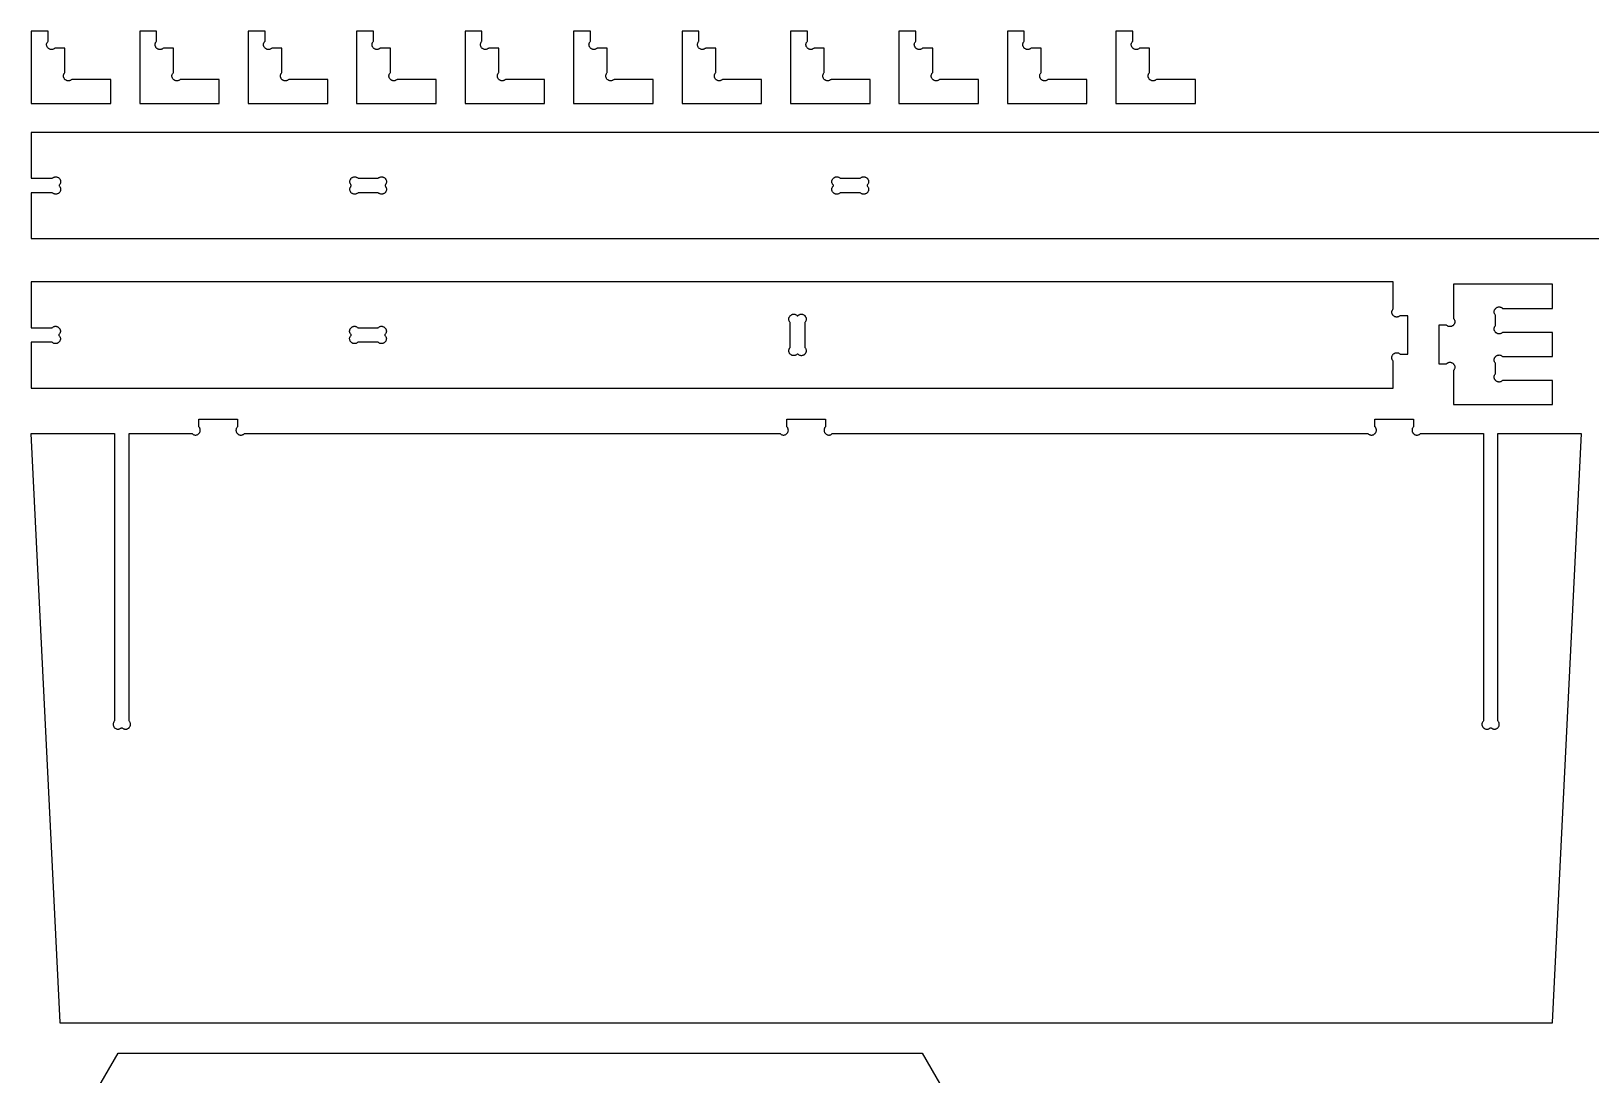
# Model space of a CAD drawing. Extents: x 105 to 1294, y 104 to 1295.
# Drawn here: x 105.1 to 428.6, y 1077.7 to 1294.2 of the extents above; entities that cross this region are included whole.
import ezdxf

# ---------------------------------------------------------------- set-up
doc = ezdxf.new("R2010")
doc.units = 0
doc.layers.add('LAYER_1', color=62, linetype='CONTINUOUS')

msp = doc.modelspace()

# ---------------------------------------------------------------- linework, layer by layer
at = {"layer": 'LAYER_1'}
for points in [[(108.63, 1292.13), (108.63, 1294.22), (105.13, 1294.22), (105.13, 1279.21), (121.63, 1279.21), (121.63, 1284.21), (113.54, 1284.21), (113.45, 1284.13), (113.36, 1284.06), (113.27, 1284.01), (113.17, 1283.97), (113.08, 1283.93), (112.98, 1283.91), (112.89, 1283.9), (112.79, 1283.91), (112.7, 1283.92), (112.61, 1283.94), (112.52, 1283.96), (112.43, 1284), (112.35, 1284.04), (112.27, 1284.09), (112.2, 1284.15), (112.13, 1284.22), (112.06, 1284.28), (112.01, 1284.36), (111.96, 1284.44), (111.91, 1284.52), (111.88, 1284.61), (111.85, 1284.69), (111.83, 1284.79), (111.82, 1284.88), (111.82, 1284.97), (111.83, 1285.07), (111.85, 1285.17), (111.88, 1285.26), (111.92, 1285.36), (111.98, 1285.45), (112.05, 1285.54), (112.13, 1285.64), (112.13, 1290.72), (110.04, 1290.72), (109.95, 1290.64), (109.86, 1290.57), (109.77, 1290.51), (109.67, 1290.47), (109.58, 1290.44), (109.48, 1290.42), (109.39, 1290.41), (109.29, 1290.41), (109.2, 1290.42), (109.11, 1290.44), (109.02, 1290.47), (108.93, 1290.5), (108.85, 1290.55), (108.77, 1290.6), (108.7, 1290.65), (108.63, 1290.72), (108.56, 1290.79), (108.51, 1290.86), (108.46, 1290.94), (108.41, 1291.02), (108.38, 1291.11), (108.35, 1291.2), (108.33, 1291.29), (108.32, 1291.38), (108.32, 1291.47), (108.33, 1291.57), (108.35, 1291.66), (108.38, 1291.76), (108.42, 1291.86), (108.48, 1291.95), (108.55, 1292.04)], [(131.13, 1292.13), (131.13, 1294.22), (127.63, 1294.22), (127.63, 1279.21), (144.13, 1279.21), (144.13, 1284.21), (136.04, 1284.21), (135.95, 1284.13), (135.86, 1284.06), (135.77, 1284.01), (135.67, 1283.97), (135.58, 1283.93), (135.48, 1283.91), (135.38, 1283.9), (135.29, 1283.91), (135.2, 1283.92), (135.11, 1283.94), (135.02, 1283.96), (134.93, 1284), (134.85, 1284.04), (134.77, 1284.09), (134.7, 1284.15), (134.63, 1284.22), (134.56, 1284.28), (134.51, 1284.36), (134.46, 1284.44), (134.41, 1284.52), (134.38, 1284.61), (134.35, 1284.69), (134.33, 1284.79), (134.32, 1284.88), (134.32, 1284.97), (134.33, 1285.07), (134.35, 1285.17), (134.38, 1285.26), (134.42, 1285.36), (134.48, 1285.45), (134.55, 1285.54), (134.63, 1285.64), (134.63, 1290.72), (132.54, 1290.72), (132.45, 1290.64), (132.36, 1290.57), (132.27, 1290.51), (132.17, 1290.47), (132.08, 1290.44), (131.98, 1290.42), (131.88, 1290.41), (131.79, 1290.41), (131.7, 1290.42), (131.61, 1290.44), (131.52, 1290.47), (131.43, 1290.5), (131.35, 1290.55), (131.27, 1290.6), (131.2, 1290.65), (131.13, 1290.72), (131.06, 1290.79), (131.01, 1290.86), (130.96, 1290.94), (130.91, 1291.02), (130.88, 1291.11), (130.85, 1291.2), (130.83, 1291.29), (130.82, 1291.38), (130.82, 1291.47), (130.83, 1291.57), (130.85, 1291.66), (130.88, 1291.76), (130.92, 1291.86), (130.98, 1291.95), (131.05, 1292.04)], [(153.63, 1292.13), (153.63, 1294.22), (150.13, 1294.22), (150.13, 1279.21), (166.63, 1279.21), (166.63, 1284.21), (158.54, 1284.21), (158.45, 1284.13), (158.36, 1284.06), (158.27, 1284.01), (158.17, 1283.97), (158.08, 1283.93), (157.98, 1283.91), (157.88, 1283.9), (157.79, 1283.91), (157.7, 1283.92), (157.61, 1283.94), (157.52, 1283.96), (157.43, 1284), (157.35, 1284.04), (157.27, 1284.09), (157.2, 1284.15), (157.13, 1284.22), (157.06, 1284.28), (157.01, 1284.36), (156.96, 1284.44), (156.91, 1284.52), (156.88, 1284.61), (156.85, 1284.69), (156.83, 1284.79), (156.82, 1284.88), (156.82, 1284.97), (156.83, 1285.07), (156.85, 1285.17), (156.88, 1285.26), (156.92, 1285.36), (156.98, 1285.45), (157.04, 1285.54), (157.13, 1285.64), (157.13, 1290.72), (155.04, 1290.72), (154.95, 1290.64), (154.86, 1290.57), (154.77, 1290.51), (154.67, 1290.47), (154.58, 1290.44), (154.48, 1290.42), (154.38, 1290.41), (154.29, 1290.41), (154.2, 1290.42), (154.11, 1290.44), (154.02, 1290.47), (153.93, 1290.5), (153.85, 1290.55), (153.77, 1290.6), (153.7, 1290.65), (153.63, 1290.72), (153.56, 1290.79), (153.51, 1290.86), (153.46, 1290.94), (153.41, 1291.02), (153.38, 1291.11), (153.35, 1291.2), (153.33, 1291.29), (153.32, 1291.38), (153.32, 1291.47), (153.33, 1291.57), (153.35, 1291.66), (153.38, 1291.76), (153.42, 1291.86), (153.48, 1291.95), (153.55, 1292.04)], [(189.13, 1284.21), (181.04, 1284.21), (180.97, 1284.15), (180.89, 1284.09), (180.8, 1284.04), (180.71, 1283.99), (180.62, 1283.96), (180.53, 1283.94), (180.43, 1283.93), (180.34, 1283.92), (180.24, 1283.93), (180.15, 1283.94), (180.05, 1283.96), (179.96, 1283.99), (179.87, 1284.04), (179.79, 1284.09), (179.71, 1284.15), (179.63, 1284.21), (179.56, 1284.29), (179.5, 1284.37), (179.45, 1284.46), (179.41, 1284.54), (179.38, 1284.64), (179.36, 1284.73), (179.34, 1284.82), (179.34, 1284.92), (179.34, 1285.02), (179.36, 1285.11), (179.38, 1285.21), (179.41, 1285.3), (179.45, 1285.39), (179.5, 1285.47), (179.56, 1285.55), (179.63, 1285.63), (179.63, 1290.72), (177.54, 1290.72), (177.47, 1290.65), (177.38, 1290.59), (177.3, 1290.54), (177.21, 1290.5), (177.12, 1290.47), (177.03, 1290.44), (176.93, 1290.43), (176.83, 1290.43), (176.74, 1290.43), (176.64, 1290.44), (176.55, 1290.47), (176.46, 1290.5), (176.37, 1290.54), (176.28, 1290.59), (176.2, 1290.65), (176.13, 1290.72), (176.06, 1290.79), (176, 1290.87), (175.95, 1290.96), (175.91, 1291.05), (175.88, 1291.14), (175.85, 1291.23), (175.84, 1291.33), (175.83, 1291.42), (175.84, 1291.52), (175.85, 1291.61), (175.88, 1291.71), (175.91, 1291.8), (175.95, 1291.89), (176, 1291.97), (176.06, 1292.05), (176.13, 1292.13), (176.13, 1294.22), (172.63, 1294.22), (172.63, 1279.21), (189.13, 1279.21)], [(211.63, 1284.21), (203.54, 1284.21), (203.47, 1284.15), (203.39, 1284.09), (203.3, 1284.04), (203.21, 1283.99), (203.12, 1283.96), (203.03, 1283.94), (202.93, 1283.93), (202.84, 1283.92), (202.74, 1283.93), (202.65, 1283.94), (202.55, 1283.96), (202.46, 1283.99), (202.37, 1284.04), (202.29, 1284.09), (202.21, 1284.15), (202.13, 1284.21), (202.06, 1284.29), (202, 1284.37), (201.95, 1284.46), (201.91, 1284.54), (201.88, 1284.64), (201.86, 1284.73), (201.84, 1284.82), (201.84, 1284.92), (201.84, 1285.02), (201.86, 1285.11), (201.88, 1285.21), (201.91, 1285.3), (201.95, 1285.39), (202, 1285.47), (202.06, 1285.55), (202.13, 1285.63), (202.13, 1290.72), (200.04, 1290.72), (199.97, 1290.65), (199.88, 1290.59), (199.8, 1290.54), (199.71, 1290.5), (199.62, 1290.47), (199.53, 1290.44), (199.43, 1290.43), (199.33, 1290.43), (199.24, 1290.43), (199.14, 1290.44), (199.05, 1290.47), (198.96, 1290.5), (198.87, 1290.54), (198.78, 1290.59), (198.7, 1290.65), (198.63, 1290.72), (198.56, 1290.79), (198.5, 1290.87), (198.45, 1290.96), (198.41, 1291.05), (198.38, 1291.14), (198.35, 1291.23), (198.34, 1291.33), (198.33, 1291.42), (198.34, 1291.52), (198.35, 1291.61), (198.38, 1291.71), (198.41, 1291.8), (198.45, 1291.89), (198.5, 1291.97), (198.56, 1292.05), (198.63, 1292.13), (198.63, 1294.22), (195.13, 1294.22), (195.13, 1279.21), (211.63, 1279.21)], [(234.13, 1284.21), (226.04, 1284.21), (225.97, 1284.15), (225.89, 1284.09), (225.8, 1284.04), (225.71, 1283.99), (225.62, 1283.96), (225.53, 1283.94), (225.43, 1283.93), (225.34, 1283.92), (225.24, 1283.93), (225.15, 1283.94), (225.05, 1283.96), (224.96, 1283.99), (224.87, 1284.04), (224.79, 1284.09), (224.71, 1284.15), (224.63, 1284.21), (224.56, 1284.29), (224.5, 1284.37), (224.45, 1284.46), (224.41, 1284.54), (224.38, 1284.64), (224.36, 1284.73), (224.34, 1284.82), (224.34, 1284.92), (224.34, 1285.02), (224.36, 1285.11), (224.38, 1285.21), (224.41, 1285.3), (224.45, 1285.39), (224.5, 1285.47), (224.56, 1285.55), (224.63, 1285.63), (224.63, 1290.72), (222.54, 1290.72), (222.47, 1290.65), (222.38, 1290.59), (222.3, 1290.54), (222.21, 1290.5), (222.12, 1290.47), (222.03, 1290.44), (221.93, 1290.43), (221.83, 1290.43), (221.74, 1290.43), (221.64, 1290.44), (221.55, 1290.47), (221.46, 1290.5), (221.37, 1290.54), (221.28, 1290.59), (221.2, 1290.65), (221.13, 1290.72), (221.06, 1290.79), (221, 1290.87), (220.95, 1290.96), (220.91, 1291.05), (220.88, 1291.14), (220.85, 1291.23), (220.84, 1291.33), (220.83, 1291.42), (220.84, 1291.52), (220.85, 1291.61), (220.88, 1291.71), (220.91, 1291.8), (220.95, 1291.89), (221, 1291.97), (221.06, 1292.05), (221.13, 1292.13), (221.13, 1294.22), (217.63, 1294.22), (217.63, 1279.21), (234.13, 1279.21)], [(256.63, 1284.21), (248.54, 1284.21), (248.47, 1284.15), (248.39, 1284.09), (248.3, 1284.04), (248.21, 1283.99), (248.12, 1283.96), (248.03, 1283.94), (247.93, 1283.93), (247.84, 1283.92), (247.74, 1283.93), (247.65, 1283.94), (247.55, 1283.96), (247.46, 1283.99), (247.37, 1284.04), (247.29, 1284.09), (247.21, 1284.15), (247.13, 1284.21), (247.06, 1284.29), (247, 1284.37), (246.95, 1284.46), (246.91, 1284.54), (246.88, 1284.64), (246.86, 1284.73), (246.84, 1284.82), (246.84, 1284.92), (246.84, 1285.02), (246.86, 1285.11), (246.88, 1285.21), (246.91, 1285.3), (246.95, 1285.39), (247, 1285.47), (247.06, 1285.55), (247.13, 1285.63), (247.13, 1290.72), (245.04, 1290.72), (244.97, 1290.65), (244.88, 1290.59), (244.8, 1290.54), (244.71, 1290.5), (244.62, 1290.47), (244.53, 1290.44), (244.43, 1290.43), (244.33, 1290.43), (244.24, 1290.43), (244.14, 1290.44), (244.05, 1290.47), (243.96, 1290.5), (243.87, 1290.54), (243.78, 1290.59), (243.7, 1290.65), (243.63, 1290.72), (243.56, 1290.79), (243.5, 1290.87), (243.45, 1290.96), (243.41, 1291.05), (243.38, 1291.14), (243.35, 1291.23), (243.34, 1291.33), (243.33, 1291.42), (243.34, 1291.52), (243.35, 1291.61), (243.38, 1291.71), (243.41, 1291.8), (243.45, 1291.89), (243.5, 1291.97), (243.56, 1292.05), (243.63, 1292.13), (243.63, 1294.22), (240.13, 1294.22), (240.13, 1279.21), (256.63, 1279.21)], [(279.13, 1284.21), (271.04, 1284.21), (270.97, 1284.15), (270.89, 1284.09), (270.8, 1284.04), (270.71, 1283.99), (270.62, 1283.96), (270.53, 1283.94), (270.43, 1283.93), (270.34, 1283.92), (270.24, 1283.93), (270.15, 1283.94), (270.05, 1283.96), (269.96, 1283.99), (269.87, 1284.04), (269.79, 1284.09), (269.71, 1284.15), (269.63, 1284.21), (269.56, 1284.29), (269.5, 1284.37), (269.45, 1284.46), (269.41, 1284.54), (269.38, 1284.64), (269.36, 1284.73), (269.34, 1284.82), (269.34, 1284.92), (269.34, 1285.02), (269.36, 1285.11), (269.38, 1285.21), (269.41, 1285.3), (269.45, 1285.39), (269.5, 1285.47), (269.56, 1285.55), (269.63, 1285.63), (269.63, 1290.72), (267.54, 1290.72), (267.47, 1290.65), (267.38, 1290.59), (267.3, 1290.54), (267.21, 1290.5), (267.12, 1290.47), (267.03, 1290.44), (266.93, 1290.43), (266.83, 1290.43), (266.74, 1290.43), (266.64, 1290.44), (266.55, 1290.47), (266.46, 1290.5), (266.37, 1290.54), (266.28, 1290.59), (266.2, 1290.65), (266.13, 1290.72), (266.06, 1290.79), (266, 1290.87), (265.95, 1290.96), (265.91, 1291.05), (265.88, 1291.14), (265.85, 1291.23), (265.84, 1291.33), (265.83, 1291.42), (265.84, 1291.52), (265.85, 1291.61), (265.88, 1291.71), (265.91, 1291.8), (265.95, 1291.89), (266, 1291.97), (266.06, 1292.05), (266.13, 1292.13), (266.13, 1294.22), (262.63, 1294.22), (262.63, 1279.21), (279.13, 1279.21)], [(288.63, 1292.13), (288.63, 1294.22), (285.13, 1294.22), (285.13, 1279.21), (301.63, 1279.21), (301.63, 1284.21), (293.54, 1284.21), (293.45, 1284.13), (293.36, 1284.06), (293.27, 1284.01), (293.17, 1283.97), (293.08, 1283.93), (292.98, 1283.91), (292.89, 1283.9), (292.79, 1283.91), (292.7, 1283.92), (292.61, 1283.93), (292.52, 1283.96), (292.43, 1284), (292.35, 1284.04), (292.27, 1284.09), (292.2, 1284.15), (292.13, 1284.21), (292.06, 1284.28), (292.01, 1284.36), (291.96, 1284.44), (291.91, 1284.52), (291.88, 1284.6), (291.85, 1284.69), (291.83, 1284.78), (291.82, 1284.88), (291.82, 1284.97), (291.83, 1285.07), (291.85, 1285.16), (291.88, 1285.26), (291.92, 1285.35), (291.98, 1285.45), (292.05, 1285.54), (292.13, 1285.63), (292.13, 1290.72), (290.04, 1290.72), (289.95, 1290.64), (289.86, 1290.57), (289.77, 1290.51), (289.67, 1290.47), (289.58, 1290.44), (289.48, 1290.42), (289.38, 1290.41), (289.29, 1290.41), (289.2, 1290.42), (289.11, 1290.44), (289.02, 1290.47), (288.93, 1290.5), (288.85, 1290.55), (288.77, 1290.6), (288.7, 1290.65), (288.63, 1290.72), (288.56, 1290.79), (288.51, 1290.86), (288.46, 1290.94), (288.41, 1291.02), (288.38, 1291.11), (288.35, 1291.2), (288.33, 1291.29), (288.32, 1291.38), (288.32, 1291.47), (288.33, 1291.57), (288.35, 1291.66), (288.38, 1291.76), (288.42, 1291.86), (288.48, 1291.95), (288.55, 1292.04)], [(311.13, 1292.13), (311.13, 1294.22), (307.63, 1294.22), (307.63, 1279.21), (324.13, 1279.21), (324.13, 1284.21), (316.04, 1284.21), (315.95, 1284.13), (315.86, 1284.06), (315.77, 1284.01), (315.67, 1283.97), (315.58, 1283.93), (315.48, 1283.91), (315.38, 1283.9), (315.29, 1283.91), (315.2, 1283.92), (315.11, 1283.93), (315.02, 1283.96), (314.93, 1284), (314.85, 1284.04), (314.77, 1284.09), (314.7, 1284.15), (314.63, 1284.21), (314.56, 1284.28), (314.51, 1284.36), (314.46, 1284.44), (314.41, 1284.52), (314.38, 1284.6), (314.35, 1284.69), (314.33, 1284.78), (314.32, 1284.88), (314.32, 1284.97), (314.33, 1285.07), (314.35, 1285.16), (314.38, 1285.26), (314.42, 1285.35), (314.48, 1285.45), (314.55, 1285.54), (314.63, 1285.63), (314.63, 1290.72), (312.54, 1290.72), (312.45, 1290.64), (312.36, 1290.57), (312.27, 1290.51), (312.17, 1290.47), (312.08, 1290.44), (311.98, 1290.42), (311.88, 1290.41), (311.79, 1290.41), (311.7, 1290.42), (311.61, 1290.44), (311.52, 1290.47), (311.43, 1290.5), (311.35, 1290.55), (311.27, 1290.6), (311.2, 1290.65), (311.13, 1290.72), (311.06, 1290.79), (311.01, 1290.86), (310.96, 1290.94), (310.91, 1291.02), (310.88, 1291.11), (310.85, 1291.2), (310.83, 1291.29), (310.82, 1291.38), (310.82, 1291.47), (310.83, 1291.57), (310.85, 1291.66), (310.88, 1291.76), (310.92, 1291.86), (310.98, 1291.95), (311.05, 1292.04)], [(333.63, 1292.13), (333.63, 1294.22), (330.13, 1294.22), (330.13, 1279.21), (346.63, 1279.21), (346.63, 1284.21), (338.54, 1284.21), (338.45, 1284.13), (338.36, 1284.06), (338.27, 1284.01), (338.17, 1283.97), (338.07, 1283.93), (337.98, 1283.91), (337.88, 1283.9), (337.79, 1283.91), (337.7, 1283.92), (337.6, 1283.93), (337.52, 1283.96), (337.43, 1284), (337.35, 1284.04), (337.27, 1284.09), (337.2, 1284.15), (337.13, 1284.21), (337.06, 1284.28), (337.01, 1284.36), (336.95, 1284.44), (336.91, 1284.52), (336.87, 1284.6), (336.85, 1284.69), (336.83, 1284.78), (336.82, 1284.88), (336.82, 1284.97), (336.83, 1285.07), (336.85, 1285.16), (336.88, 1285.26), (336.92, 1285.35), (336.98, 1285.45), (337.04, 1285.54), (337.13, 1285.63), (337.13, 1290.72), (335.04, 1290.72), (334.95, 1290.64), (334.86, 1290.57), (334.77, 1290.51), (334.67, 1290.47), (334.58, 1290.44), (334.48, 1290.42), (334.38, 1290.41), (334.29, 1290.41), (334.2, 1290.42), (334.11, 1290.44), (334.02, 1290.47), (333.93, 1290.5), (333.85, 1290.55), (333.77, 1290.6), (333.7, 1290.65), (333.63, 1290.72), (333.56, 1290.79), (333.51, 1290.86), (333.46, 1290.94), (333.41, 1291.02), (333.38, 1291.11), (333.35, 1291.2), (333.33, 1291.29), (333.32, 1291.38), (333.32, 1291.47), (333.33, 1291.57), (333.35, 1291.66), (333.38, 1291.76), (333.42, 1291.86), (333.48, 1291.95), (333.54, 1292.04)], [(177.11, 1260.69), (172.94, 1260.69), (172.87, 1260.63), (172.78, 1260.57), (172.7, 1260.52), (172.61, 1260.48), (172.52, 1260.44), (172.43, 1260.42), (172.33, 1260.41), (172.23, 1260.4), (172.14, 1260.41), (172.04, 1260.42), (171.95, 1260.44), (171.86, 1260.48), (171.77, 1260.52), (171.68, 1260.57), (171.6, 1260.63), (171.53, 1260.69), (171.46, 1260.77), (171.4, 1260.85), (171.35, 1260.94), (171.31, 1261.02), (171.28, 1261.12), (171.25, 1261.21), (171.24, 1261.31), (171.23, 1261.4), (171.24, 1261.5), (171.25, 1261.59), (171.28, 1261.69), (171.31, 1261.78), (171.35, 1261.87), (171.4, 1261.95), (171.46, 1262.03), (171.53, 1262.11), (171.53, 1262.29), (171.46, 1262.36), (171.4, 1262.44), (171.35, 1262.53), (171.31, 1262.62), (171.28, 1262.71), (171.25, 1262.8), (171.24, 1262.9), (171.23, 1262.99), (171.24, 1263.09), (171.25, 1263.18), (171.28, 1263.28), (171.31, 1263.37), (171.35, 1263.46), (171.4, 1263.54), (171.46, 1263.62), (171.53, 1263.7), (171.6, 1263.77), (171.68, 1263.83), (171.77, 1263.88), (171.86, 1263.92), (171.95, 1263.95), (172.04, 1263.97), (172.14, 1263.99), (172.23, 1263.99), (172.33, 1263.99), (172.43, 1263.97), (172.52, 1263.95), (172.61, 1263.92), (172.7, 1263.88), (172.78, 1263.83), (172.87, 1263.77), (172.94, 1263.7), (177.11, 1263.7), (177.19, 1263.77), (177.27, 1263.83), (177.35, 1263.88), (177.44, 1263.92), (177.53, 1263.95), (177.63, 1263.97), (177.72, 1263.99), (177.82, 1263.99), (177.91, 1263.99), (178.01, 1263.97), (178.1, 1263.95), (178.2, 1263.92), (178.28, 1263.88), (178.37, 1263.83), (178.45, 1263.77), (178.53, 1263.7), (178.59, 1263.62), (178.65, 1263.54), (178.7, 1263.46), (178.75, 1263.37), (178.78, 1263.28), (178.8, 1263.18), (178.81, 1263.09), (178.82, 1262.99), (178.81, 1262.9), (178.8, 1262.8), (178.78, 1262.71), (178.75, 1262.62), (178.7, 1262.53), (178.65, 1262.44), (178.59, 1262.36), (178.53, 1262.29), (178.53, 1262.11), (178.59, 1262.03), (178.65, 1261.95), (178.7, 1261.87), (178.75, 1261.78), (178.78, 1261.69), (178.8, 1261.59), (178.81, 1261.5), (178.82, 1261.4), (178.81, 1261.31), (178.8, 1261.21), (178.78, 1261.12), (178.75, 1261.02), (178.7, 1260.94), (178.65, 1260.85), (178.59, 1260.77), (178.53, 1260.69), (178.45, 1260.63), (178.37, 1260.57), (178.28, 1260.52), (178.2, 1260.48), (178.1, 1260.44), (178.01, 1260.42), (177.91, 1260.41), (177.82, 1260.4), (177.72, 1260.41), (177.63, 1260.42), (177.53, 1260.44), (177.44, 1260.48), (177.35, 1260.52), (177.27, 1260.57), (177.19, 1260.63)], [(278.53, 1262.11), (278.61, 1262.02), (278.68, 1261.93), (278.73, 1261.83), (278.78, 1261.74), (278.81, 1261.64), (278.83, 1261.55), (278.84, 1261.45), (278.84, 1261.36), (278.83, 1261.26), (278.81, 1261.17), (278.78, 1261.08), (278.74, 1261), (278.7, 1260.92), (278.65, 1260.84), (278.59, 1260.76), (278.53, 1260.69), (278.46, 1260.63), (278.38, 1260.57), (278.31, 1260.52), (278.22, 1260.48), (278.14, 1260.44), (278.05, 1260.42), (277.96, 1260.4), (277.86, 1260.39), (277.77, 1260.38), (277.67, 1260.39), (277.58, 1260.41), (277.48, 1260.45), (277.39, 1260.49), (277.29, 1260.54), (277.2, 1260.61), (277.11, 1260.69), (272.94, 1260.69), (272.85, 1260.61), (272.76, 1260.54), (272.66, 1260.49), (272.57, 1260.45), (272.47, 1260.41), (272.38, 1260.39), (272.28, 1260.38), (272.19, 1260.39), (272.09, 1260.4), (272, 1260.42), (271.91, 1260.44), (271.83, 1260.48), (271.75, 1260.52), (271.67, 1260.57), (271.59, 1260.63), (271.52, 1260.69), (271.46, 1260.76), (271.4, 1260.84), (271.35, 1260.92), (271.31, 1261), (271.27, 1261.08), (271.24, 1261.17), (271.23, 1261.26), (271.21, 1261.36), (271.21, 1261.45), (271.22, 1261.55), (271.24, 1261.64), (271.28, 1261.74), (271.32, 1261.83), (271.37, 1261.93), (271.44, 1262.02), (271.52, 1262.11), (271.52, 1262.29), (271.44, 1262.38), (271.37, 1262.47), (271.32, 1262.56), (271.28, 1262.66), (271.24, 1262.75), (271.22, 1262.85), (271.21, 1262.94), (271.21, 1263.04), (271.23, 1263.13), (271.24, 1263.22), (271.27, 1263.31), (271.31, 1263.39), (271.35, 1263.48), (271.4, 1263.56), (271.46, 1263.63), (271.52, 1263.7), (271.59, 1263.76), (271.67, 1263.82), (271.75, 1263.87), (271.83, 1263.91), (271.91, 1263.95), (272, 1263.98), (272.09, 1264), (272.19, 1264.01), (272.28, 1264.01), (272.38, 1264), (272.47, 1263.98), (272.57, 1263.95), (272.66, 1263.9), (272.76, 1263.85), (272.85, 1263.78), (272.94, 1263.7), (277.11, 1263.7), (277.2, 1263.78), (277.29, 1263.85), (277.39, 1263.9), (277.48, 1263.95), (277.58, 1263.98), (277.67, 1264), (277.77, 1264.01), (277.86, 1264.01), (277.96, 1264), (278.05, 1263.98), (278.14, 1263.95), (278.22, 1263.91), (278.31, 1263.87), (278.38, 1263.82), (278.46, 1263.76), (278.53, 1263.7), (278.59, 1263.63), (278.65, 1263.56), (278.7, 1263.48), (278.74, 1263.39), (278.78, 1263.31), (278.81, 1263.22), (278.83, 1263.13), (278.84, 1263.04), (278.84, 1262.94), (278.83, 1262.85), (278.81, 1262.75), (278.78, 1262.66), (278.73, 1262.56), (278.68, 1262.47), (278.61, 1262.38), (278.53, 1262.29)], [(387.68, 1236.61), (387.68, 1242.22), (105.13, 1242.22), (105.13, 1232.69), (109.46, 1232.69), (109.55, 1232.78), (109.65, 1232.84), (109.74, 1232.9), (109.83, 1232.94), (109.93, 1232.98), (110.03, 1233), (110.12, 1233.01), (110.22, 1233.01), (110.31, 1233), (110.4, 1232.98), (110.49, 1232.95), (110.57, 1232.91), (110.66, 1232.87), (110.74, 1232.82), (110.81, 1232.76), (110.88, 1232.7), (110.94, 1232.63), (111, 1232.55), (111.05, 1232.47), (111.09, 1232.39), (111.13, 1232.31), (111.16, 1232.22), (111.18, 1232.13), (111.19, 1232.03), (111.19, 1231.94), (111.18, 1231.84), (111.16, 1231.75), (111.13, 1231.65), (111.08, 1231.56), (111.03, 1231.46), (110.96, 1231.37), (110.88, 1231.28), (110.88, 1231.11), (110.96, 1231.02), (111.03, 1230.93), (111.08, 1230.83), (111.13, 1230.74), (111.16, 1230.64), (111.18, 1230.55), (111.19, 1230.45), (111.19, 1230.36), (111.18, 1230.27), (111.16, 1230.18), (111.13, 1230.09), (111.09, 1230), (111.05, 1229.92), (111, 1229.84), (110.94, 1229.77), (110.88, 1229.7), (110.81, 1229.63), (110.74, 1229.58), (110.66, 1229.53), (110.57, 1229.48), (110.49, 1229.45), (110.4, 1229.42), (110.31, 1229.4), (110.22, 1229.39), (110.12, 1229.39), (110.03, 1229.4), (109.93, 1229.42), (109.83, 1229.45), (109.74, 1229.49), (109.65, 1229.55), (109.55, 1229.62), (109.46, 1229.7), (105.13, 1229.7), (105.13, 1220.18), (387.68, 1220.18), (387.68, 1225.78), (387.59, 1225.87), (387.53, 1225.97), (387.47, 1226.06), (387.43, 1226.15), (387.4, 1226.25), (387.37, 1226.34), (387.37, 1226.44), (387.37, 1226.53), (387.38, 1226.63), (387.4, 1226.72), (387.42, 1226.81), (387.46, 1226.89), (387.5, 1226.98), (387.55, 1227.05), (387.61, 1227.13), (387.68, 1227.2), (387.74, 1227.26), (387.82, 1227.32), (387.9, 1227.37), (387.98, 1227.41), (388.07, 1227.45), (388.15, 1227.48), (388.25, 1227.5), (388.34, 1227.51), (388.43, 1227.51), (388.53, 1227.5), (388.62, 1227.48), (388.72, 1227.45), (388.81, 1227.4), (388.91, 1227.35), (389, 1227.28), (389.09, 1227.2), (390.67, 1227.2), (390.67, 1235.19), (389.09, 1235.19), (389.01, 1235.13), (388.93, 1235.07), (388.85, 1235.02), (388.76, 1234.97), (388.67, 1234.94), (388.57, 1234.92), (388.48, 1234.91), (388.38, 1234.9), (388.29, 1234.91), (388.19, 1234.92), (388.1, 1234.94), (388.01, 1234.97), (387.92, 1235.02), (387.83, 1235.07), (387.75, 1235.13), (387.68, 1235.19), (387.61, 1235.27), (387.55, 1235.35), (387.5, 1235.44), (387.46, 1235.53), (387.42, 1235.62), (387.4, 1235.72), (387.39, 1235.81), (387.38, 1235.91), (387.39, 1236), (387.4, 1236.1), (387.42, 1236.19), (387.46, 1236.28), (387.5, 1236.37), (387.55, 1236.46), (387.61, 1236.54)], [(398.72, 1225.22), (398.81, 1225.31), (398.9, 1225.37), (398.99, 1225.43), (399.09, 1225.47), (399.18, 1225.5), (399.28, 1225.52), (399.37, 1225.53), (399.47, 1225.53), (399.56, 1225.52), (399.65, 1225.5), (399.74, 1225.48), (399.83, 1225.44), (399.91, 1225.4), (399.99, 1225.34), (400.06, 1225.29), (400.13, 1225.22), (400.19, 1225.15), (400.25, 1225.08), (400.3, 1225), (400.34, 1224.92), (400.38, 1224.83), (400.41, 1224.75), (400.43, 1224.65), (400.44, 1224.56), (400.44, 1224.47), (400.43, 1224.37), (400.41, 1224.28), (400.38, 1224.18), (400.33, 1224.09), (400.28, 1223.99), (400.21, 1223.9), (400.13, 1223.81), (400.13, 1216.74), (420.68, 1216.74), (420.68, 1221.74), (410.32, 1221.74), (410.23, 1221.66), (410.14, 1221.59), (410.04, 1221.54), (409.95, 1221.49), (409.85, 1221.46), (409.76, 1221.44), (409.66, 1221.43), (409.57, 1221.43), (409.47, 1221.44), (409.38, 1221.46), (409.29, 1221.49), (409.21, 1221.53), (409.12, 1221.57), (409.05, 1221.62), (408.97, 1221.68), (408.9, 1221.74), (408.84, 1221.81), (408.78, 1221.88), (408.73, 1221.96), (408.69, 1222.04), (408.65, 1222.13), (408.62, 1222.22), (408.6, 1222.31), (408.59, 1222.4), (408.59, 1222.5), (408.6, 1222.59), (408.62, 1222.69), (408.65, 1222.78), (408.7, 1222.88), (408.75, 1222.97), (408.82, 1223.06), (408.9, 1223.15), (408.9, 1225.31), (408.82, 1225.4), (408.75, 1225.49), (408.7, 1225.59), (408.65, 1225.68), (408.62, 1225.78), (408.6, 1225.87), (408.59, 1225.97), (408.59, 1226.06), (408.6, 1226.16), (408.62, 1226.25), (408.65, 1226.34), (408.69, 1226.42), (408.73, 1226.5), (408.78, 1226.58), (408.84, 1226.66), (408.9, 1226.73), (408.97, 1226.79), (409.05, 1226.85), (409.12, 1226.9), (409.21, 1226.94), (409.29, 1226.98), (409.38, 1227.01), (409.47, 1227.02), (409.57, 1227.03), (409.66, 1227.04), (409.76, 1227.03), (409.85, 1227.01), (409.95, 1226.97), (410.04, 1226.93), (410.14, 1226.88), (410.23, 1226.81), (410.32, 1226.73), (420.68, 1226.73), (420.68, 1231.73), (410.32, 1231.73), (410.23, 1231.65), (410.14, 1231.58), (410.04, 1231.52), (409.95, 1231.48), (409.85, 1231.45), (409.76, 1231.43), (409.66, 1231.42), (409.57, 1231.42), (409.47, 1231.43), (409.38, 1231.45), (409.29, 1231.48), (409.21, 1231.51), (409.12, 1231.56), (409.05, 1231.61), (408.97, 1231.66), (408.9, 1231.73), (408.84, 1231.8), (408.78, 1231.87), (408.73, 1231.95), (408.69, 1232.03), (408.65, 1232.12), (408.62, 1232.2), (408.6, 1232.3), (408.59, 1232.39), (408.59, 1232.48), (408.6, 1232.58), (408.62, 1232.67), (408.65, 1232.77), (408.7, 1232.86), (408.75, 1232.96), (408.82, 1233.05), (408.9, 1233.14), (408.9, 1235.3), (408.82, 1235.39), (408.75, 1235.48), (408.7, 1235.57), (408.65, 1235.67), (408.62, 1235.76), (408.6, 1235.86), (408.59, 1235.96), (408.59, 1236.05), (408.6, 1236.14), (408.62, 1236.23), (408.65, 1236.32), (408.69, 1236.41), (408.73, 1236.49), (408.78, 1236.57), (408.84, 1236.64), (408.9, 1236.71), (408.97, 1236.78), (409.05, 1236.83), (409.12, 1236.88), (409.21, 1236.93), (409.29, 1236.96), (409.38, 1236.99), (409.47, 1237.01), (409.57, 1237.02), (409.66, 1237.02), (409.76, 1237.01), (409.85, 1236.99), (409.95, 1236.96), (410.04, 1236.92), (410.14, 1236.86), (410.23, 1236.79), (410.32, 1236.71), (420.68, 1236.71), (420.68, 1241.71), (400.13, 1241.71), (400.13, 1234.64), (400.21, 1234.55), (400.28, 1234.46), (400.33, 1234.37), (400.38, 1234.27), (400.41, 1234.18), (400.43, 1234.08), (400.44, 1233.99), (400.44, 1233.89), (400.43, 1233.8), (400.41, 1233.71), (400.38, 1233.62), (400.34, 1233.53), (400.3, 1233.45), (400.25, 1233.37), (400.19, 1233.3), (400.13, 1233.23), (400.06, 1233.17), (399.99, 1233.11), (399.91, 1233.06), (399.83, 1233.01), (399.74, 1232.98), (399.65, 1232.95), (399.56, 1232.93), (399.47, 1232.92), (399.37, 1232.92), (399.28, 1232.93), (399.18, 1232.95), (399.09, 1232.98), (398.99, 1233.02), (398.9, 1233.08), (398.81, 1233.15), (398.72, 1233.23), (397.13, 1233.23), (397.13, 1225.22)], [(177.07, 1232.69), (177.16, 1232.78), (177.25, 1232.84), (177.35, 1232.9), (177.44, 1232.94), (177.54, 1232.98), (177.63, 1233), (177.73, 1233.01), (177.82, 1233.01), (177.92, 1233), (178.01, 1232.98), (178.1, 1232.95), (178.18, 1232.91), (178.27, 1232.87), (178.34, 1232.82), (178.42, 1232.76), (178.49, 1232.7), (178.55, 1232.63), (178.61, 1232.55), (178.66, 1232.47), (178.7, 1232.39), (178.74, 1232.31), (178.77, 1232.22), (178.79, 1232.13), (178.8, 1232.03), (178.8, 1231.94), (178.79, 1231.84), (178.77, 1231.75), (178.74, 1231.65), (178.69, 1231.56), (178.64, 1231.46), (178.57, 1231.37), (178.49, 1231.28), (178.49, 1231.11), (178.57, 1231.02), (178.64, 1230.93), (178.69, 1230.83), (178.74, 1230.74), (178.77, 1230.64), (178.79, 1230.55), (178.8, 1230.45), (178.8, 1230.36), (178.79, 1230.27), (178.77, 1230.18), (178.74, 1230.09), (178.7, 1230), (178.66, 1229.92), (178.61, 1229.84), (178.55, 1229.77), (178.49, 1229.7), (178.42, 1229.63), (178.34, 1229.58), (178.27, 1229.53), (178.18, 1229.48), (178.1, 1229.45), (178.01, 1229.42), (177.92, 1229.4), (177.82, 1229.39), (177.73, 1229.39), (177.63, 1229.4), (177.54, 1229.42), (177.44, 1229.45), (177.35, 1229.49), (177.25, 1229.55), (177.16, 1229.62), (177.07, 1229.7), (172.9, 1229.7), (172.81, 1229.62), (172.72, 1229.55), (172.62, 1229.49), (172.53, 1229.45), (172.43, 1229.42), (172.34, 1229.4), (172.24, 1229.39), (172.15, 1229.39), (172.05, 1229.4), (171.96, 1229.42), (171.87, 1229.45), (171.79, 1229.48), (171.71, 1229.53), (171.63, 1229.58), (171.55, 1229.63), (171.48, 1229.7), (171.42, 1229.77), (171.36, 1229.84), (171.31, 1229.92), (171.27, 1230), (171.23, 1230.09), (171.2, 1230.18), (171.19, 1230.27), (171.18, 1230.36), (171.17, 1230.45), (171.18, 1230.55), (171.2, 1230.64), (171.24, 1230.74), (171.28, 1230.83), (171.33, 1230.93), (171.4, 1231.02), (171.48, 1231.11), (171.48, 1231.28), (171.4, 1231.37), (171.33, 1231.46), (171.28, 1231.56), (171.24, 1231.65), (171.2, 1231.75), (171.18, 1231.84), (171.17, 1231.94), (171.18, 1232.03), (171.19, 1232.13), (171.2, 1232.22), (171.23, 1232.31), (171.27, 1232.39), (171.31, 1232.47), (171.36, 1232.55), (171.42, 1232.63), (171.48, 1232.7), (171.55, 1232.76), (171.63, 1232.82), (171.71, 1232.87), (171.79, 1232.91), (171.87, 1232.95), (171.96, 1232.98), (172.05, 1233), (172.15, 1233.01), (172.24, 1233.01), (172.34, 1233), (172.43, 1232.98), (172.53, 1232.94), (172.62, 1232.9), (172.72, 1232.84), (172.81, 1232.78), (172.9, 1232.69)], [(264.18, 1235.19), (264.27, 1235.28), (264.36, 1235.34), (264.45, 1235.4), (264.55, 1235.44), (264.64, 1235.48), (264.74, 1235.5), (264.83, 1235.51), (264.93, 1235.51), (265.02, 1235.5), (265.11, 1235.48), (265.2, 1235.45), (265.29, 1235.41), (265.37, 1235.37), (265.45, 1235.32), (265.52, 1235.26), (265.59, 1235.2), (265.65, 1235.13), (265.71, 1235.05), (265.76, 1234.97), (265.81, 1234.89), (265.84, 1234.81), (265.87, 1234.72), (265.89, 1234.63), (265.9, 1234.53), (265.9, 1234.44), (265.89, 1234.34), (265.87, 1234.25), (265.84, 1234.15), (265.8, 1234.06), (265.74, 1233.96), (265.67, 1233.87), (265.59, 1233.78), (265.59, 1228.61), (265.67, 1228.52), (265.74, 1228.43), (265.8, 1228.33), (265.84, 1228.24), (265.87, 1228.14), (265.89, 1228.05), (265.9, 1227.95), (265.9, 1227.86), (265.89, 1227.77), (265.87, 1227.67), (265.84, 1227.59), (265.81, 1227.5), (265.76, 1227.42), (265.71, 1227.34), (265.65, 1227.27), (265.59, 1227.2), (265.52, 1227.13), (265.45, 1227.08), (265.37, 1227.03), (265.29, 1226.98), (265.2, 1226.95), (265.11, 1226.92), (265.02, 1226.9), (264.93, 1226.89), (264.83, 1226.89), (264.74, 1226.9), (264.64, 1226.92), (264.55, 1226.95), (264.45, 1226.99), (264.36, 1227.05), (264.27, 1227.12), (264.18, 1227.2), (264.01, 1227.2), (263.93, 1227.13), (263.85, 1227.07), (263.76, 1227.02), (263.68, 1226.98), (263.58, 1226.95), (263.49, 1226.92), (263.4, 1226.91), (263.3, 1226.9), (263.2, 1226.91), (263.11, 1226.92), (263.01, 1226.95), (262.92, 1226.98), (262.83, 1227.02), (262.75, 1227.07), (262.67, 1227.13), (262.59, 1227.2), (262.52, 1227.27), (262.46, 1227.35), (262.41, 1227.44), (262.37, 1227.53), (262.34, 1227.62), (262.32, 1227.71), (262.3, 1227.81), (262.3, 1227.9), (262.3, 1228), (262.32, 1228.09), (262.34, 1228.19), (262.37, 1228.28), (262.41, 1228.37), (262.46, 1228.45), (262.52, 1228.53), (262.59, 1228.61), (262.59, 1233.78), (262.51, 1233.87), (262.44, 1233.96), (262.39, 1234.06), (262.34, 1234.15), (262.31, 1234.25), (262.29, 1234.34), (262.28, 1234.44), (262.28, 1234.53), (262.29, 1234.63), (262.31, 1234.72), (262.34, 1234.81), (262.38, 1234.89), (262.42, 1234.97), (262.47, 1235.05), (262.53, 1235.13), (262.59, 1235.2), (262.66, 1235.26), (262.74, 1235.32), (262.81, 1235.37), (262.9, 1235.41), (262.98, 1235.45), (263.07, 1235.48), (263.16, 1235.5), (263.26, 1235.51), (263.35, 1235.51), (263.45, 1235.5), (263.54, 1235.48), (263.64, 1235.44), (263.73, 1235.4), (263.82, 1235.34), (263.92, 1235.28), (264.01, 1235.19)], [(138.5, 1210.72), (138.58, 1210.65), (138.66, 1210.59), (138.75, 1210.54), (138.84, 1210.5), (138.93, 1210.46), (139.02, 1210.44), (139.12, 1210.43), (139.21, 1210.42), (139.31, 1210.43), (139.4, 1210.44), (139.5, 1210.46), (139.59, 1210.5), (139.68, 1210.54), (139.76, 1210.59), (139.84, 1210.65), (139.92, 1210.72), (139.99, 1210.79), (140.05, 1210.87), (140.1, 1210.96), (140.14, 1211.05), (140.17, 1211.14), (140.19, 1211.23), (140.21, 1211.33), (140.21, 1211.42), (140.21, 1211.52), (140.19, 1211.61), (140.17, 1211.71), (140.14, 1211.8), (140.1, 1211.89), (140.05, 1211.97), (139.99, 1212.05), (139.92, 1212.13), (139.92, 1213.71), (147.92, 1213.71), (147.92, 1212.13), (147.84, 1212.04), (147.77, 1211.95), (147.71, 1211.85), (147.67, 1211.76), (147.64, 1211.66), (147.62, 1211.57), (147.61, 1211.47), (147.61, 1211.38), (147.62, 1211.28), (147.64, 1211.19), (147.67, 1211.1), (147.7, 1211.02), (147.75, 1210.94), (147.8, 1210.86), (147.86, 1210.78), (147.92, 1210.72), (147.99, 1210.65), (148.06, 1210.59), (148.14, 1210.54), (148.22, 1210.5), (148.31, 1210.46), (148.4, 1210.44), (148.49, 1210.42), (148.58, 1210.41), (148.68, 1210.41), (148.77, 1210.42), (148.87, 1210.44), (148.96, 1210.47), (149.06, 1210.51), (149.15, 1210.57), (149.24, 1210.63), (149.33, 1210.72), (260.48, 1210.72), (260.56, 1210.65), (260.64, 1210.59), (260.72, 1210.54), (260.81, 1210.5), (260.9, 1210.46), (261, 1210.44), (261.09, 1210.43), (261.19, 1210.42), (261.28, 1210.43), (261.38, 1210.44), (261.47, 1210.46), (261.56, 1210.5), (261.65, 1210.54), (261.74, 1210.59), (261.82, 1210.65), (261.89, 1210.72), (261.96, 1210.79), (262.02, 1210.87), (262.07, 1210.96), (262.11, 1211.05), (262.15, 1211.14), (262.17, 1211.23), (262.18, 1211.33), (262.19, 1211.42), (262.18, 1211.52), (262.17, 1211.61), (262.15, 1211.71), (262.11, 1211.8), (262.07, 1211.89), (262.02, 1211.97), (261.96, 1212.05), (261.89, 1212.13), (261.89, 1213.71), (269.89, 1213.71), (269.89, 1212.13), (269.83, 1212.05), (269.77, 1211.97), (269.72, 1211.89), (269.68, 1211.8), (269.64, 1211.71), (269.62, 1211.61), (269.61, 1211.52), (269.6, 1211.42), (269.61, 1211.33), (269.62, 1211.23), (269.64, 1211.14), (269.68, 1211.05), (269.72, 1210.96), (269.77, 1210.87), (269.83, 1210.79), (269.89, 1210.72), (269.97, 1210.65), (270.05, 1210.59), (270.14, 1210.54), (270.23, 1210.5), (270.32, 1210.46), (270.41, 1210.44), (270.51, 1210.43), (270.6, 1210.42), (270.7, 1210.43), (270.79, 1210.44), (270.89, 1210.46), (270.98, 1210.5), (271.07, 1210.54), (271.15, 1210.59), (271.23, 1210.65), (271.31, 1210.72), (382.45, 1210.72), (382.54, 1210.63), (382.64, 1210.57), (382.73, 1210.51), (382.82, 1210.47), (382.92, 1210.44), (383.02, 1210.42), (383.11, 1210.41), (383.21, 1210.41), (383.3, 1210.42), (383.39, 1210.44), (383.48, 1210.46), (383.57, 1210.5), (383.65, 1210.54), (383.73, 1210.59), (383.8, 1210.65), (383.87, 1210.72), (383.93, 1210.78), (383.99, 1210.86), (384.04, 1210.94), (384.08, 1211.02), (384.12, 1211.1), (384.15, 1211.19), (384.17, 1211.28), (384.18, 1211.38), (384.18, 1211.47), (384.17, 1211.57), (384.15, 1211.66), (384.12, 1211.76), (384.07, 1211.85), (384.02, 1211.95), (383.95, 1212.04), (383.87, 1212.13), (383.87, 1213.71), (391.87, 1213.71), (391.87, 1212.13), (391.79, 1212.04), (391.72, 1211.95), (391.66, 1211.85), (391.62, 1211.76), (391.59, 1211.66), (391.57, 1211.57), (391.56, 1211.47), (391.56, 1211.38), (391.57, 1211.28), (391.59, 1211.19), (391.62, 1211.1), (391.65, 1211.02), (391.7, 1210.94), (391.75, 1210.86), (391.81, 1210.78), (391.87, 1210.72), (391.94, 1210.65), (392.01, 1210.59), (392.09, 1210.54), (392.17, 1210.5), (392.26, 1210.46), (392.35, 1210.44), (392.44, 1210.42), (392.53, 1210.41), (392.63, 1210.41), (392.72, 1210.42), (392.82, 1210.44), (392.91, 1210.47), (393.01, 1210.51), (393.1, 1210.57), (393.19, 1210.63), (393.28, 1210.72), (406.37, 1210.72), (406.37, 1151.12), (406.29, 1151.03), (406.22, 1150.94), (406.16, 1150.84), (406.12, 1150.75), (406.09, 1150.65), (406.07, 1150.56), (406.06, 1150.46), (406.06, 1150.37), (406.07, 1150.27), (406.09, 1150.18), (406.12, 1150.09), (406.15, 1150.01), (406.2, 1149.93), (406.25, 1149.85), (406.31, 1149.77), (406.37, 1149.7), (406.44, 1149.64), (406.51, 1149.58), (406.59, 1149.53), (406.67, 1149.49), (406.76, 1149.45), (406.85, 1149.42), (406.94, 1149.41), (407.03, 1149.39), (407.13, 1149.39), (407.22, 1149.4), (407.32, 1149.42), (407.41, 1149.46), (407.51, 1149.5), (407.6, 1149.55), (407.69, 1149.62), (407.78, 1149.7), (407.95, 1149.7), (408.03, 1149.64), (408.11, 1149.58), (408.2, 1149.53), (408.28, 1149.48), (408.38, 1149.45), (408.47, 1149.43), (408.56, 1149.42), (408.66, 1149.41), (408.76, 1149.42), (408.85, 1149.43), (408.95, 1149.45), (409.04, 1149.48), (409.13, 1149.53), (409.21, 1149.58), (409.29, 1149.64), (409.37, 1149.7), (409.44, 1149.78), (409.5, 1149.86), (409.55, 1149.95), (409.59, 1150.03), (409.62, 1150.13), (409.64, 1150.22), (409.66, 1150.31), (409.66, 1150.41), (409.66, 1150.51), (409.64, 1150.6), (409.62, 1150.69), (409.59, 1150.79), (409.55, 1150.87), (409.5, 1150.96), (409.44, 1151.04), (409.37, 1151.12), (409.37, 1210.72), (426.66, 1210.72), (420.66, 1088.56), (420.65, 1088.46), (420.65, 1088.44), (111.14, 1088.44), (111.14, 1088.46), (111.13, 1088.56), (105.13, 1210.72), (122.42, 1210.72), (122.42, 1151.12), (122.35, 1151.04), (122.29, 1150.96), (122.24, 1150.87), (122.2, 1150.79), (122.17, 1150.69), (122.15, 1150.6), (122.13, 1150.51), (122.13, 1150.41), (122.13, 1150.31), (122.15, 1150.22), (122.17, 1150.13), (122.2, 1150.03), (122.24, 1149.95), (122.29, 1149.86), (122.35, 1149.78), (122.42, 1149.7), (122.5, 1149.64), (122.58, 1149.58), (122.66, 1149.53), (122.75, 1149.48), (122.84, 1149.45), (122.94, 1149.43), (123.03, 1149.42), (123.13, 1149.41), (123.22, 1149.42), (123.32, 1149.43), (123.41, 1149.45), (123.5, 1149.48), (123.59, 1149.53), (123.68, 1149.58), (123.76, 1149.64), (123.83, 1149.7), (124.01, 1149.7), (124.09, 1149.62), (124.19, 1149.55), (124.28, 1149.5), (124.38, 1149.46), (124.47, 1149.42), (124.57, 1149.4), (124.66, 1149.39), (124.76, 1149.39), (124.85, 1149.41), (124.94, 1149.42), (125.03, 1149.45), (125.12, 1149.49), (125.2, 1149.53), (125.28, 1149.58), (125.35, 1149.64), (125.42, 1149.7), (125.48, 1149.77), (125.54, 1149.85), (125.59, 1149.93), (125.63, 1150.01), (125.67, 1150.09), (125.7, 1150.18), (125.72, 1150.27), (125.73, 1150.37), (125.73, 1150.46), (125.72, 1150.56), (125.7, 1150.65), (125.67, 1150.75), (125.62, 1150.84), (125.57, 1150.94), (125.5, 1151.03), (125.42, 1151.12), (125.42, 1210.72)], [(105.36, 1051.39), (123.16, 1082.21), (289.93, 1082.21), (307.73, 1051.39), (293.6, 1026.92), (293.6, 912.32), (307.73, 887.85), (290.63, 858.23), (122.47, 858.23), (105.36, 887.85), (119.49, 912.32), (119.49, 1026.92)]]:
    msp.add_lwpolyline(points, close=True, dxfattribs=at)
msp.add_lwpolyline([(563.87, 1273.21), (105.13, 1273.21), (105.13, 1263.7), (109.51, 1263.7), (109.59, 1263.77), (109.67, 1263.83), (109.76, 1263.88), (109.84, 1263.92), (109.94, 1263.95), (110.03, 1263.97), (110.12, 1263.99), (110.22, 1263.99), (110.32, 1263.99), (110.41, 1263.97), (110.5, 1263.95), (110.6, 1263.92), (110.69, 1263.88), (110.77, 1263.83), (110.85, 1263.77), (110.93, 1263.7), (111, 1263.62), (111.06, 1263.54), (111.11, 1263.46), (111.15, 1263.37), (111.18, 1263.28), (111.2, 1263.18), (111.22, 1263.09), (111.22, 1262.99), (111.22, 1262.9), (111.2, 1262.8), (111.18, 1262.71), (111.15, 1262.62), (111.11, 1262.53), (111.06, 1262.44), (111, 1262.36), (110.93, 1262.29), (110.93, 1262.11), (111, 1262.03), (111.06, 1261.95), (111.11, 1261.87), (111.15, 1261.78), (111.18, 1261.69), (111.2, 1261.59), (111.22, 1261.5), (111.22, 1261.4), (111.22, 1261.31), (111.2, 1261.21), (111.18, 1261.12), (111.15, 1261.02), (111.11, 1260.94), (111.06, 1260.85), (111, 1260.77), (110.93, 1260.69), (110.85, 1260.63), (110.77, 1260.57), (110.69, 1260.52), (110.6, 1260.48), (110.5, 1260.44), (110.41, 1260.42), (110.32, 1260.41), (110.22, 1260.4), (110.12, 1260.41), (110.03, 1260.42), (109.94, 1260.44), (109.84, 1260.48), (109.76, 1260.52), (109.67, 1260.57), (109.59, 1260.63), (109.51, 1260.69), (105.13, 1260.69), (105.13, 1251.18), (563.87, 1251.18)], dxfattribs=at)

doc.saveas('drawing.dxf')
